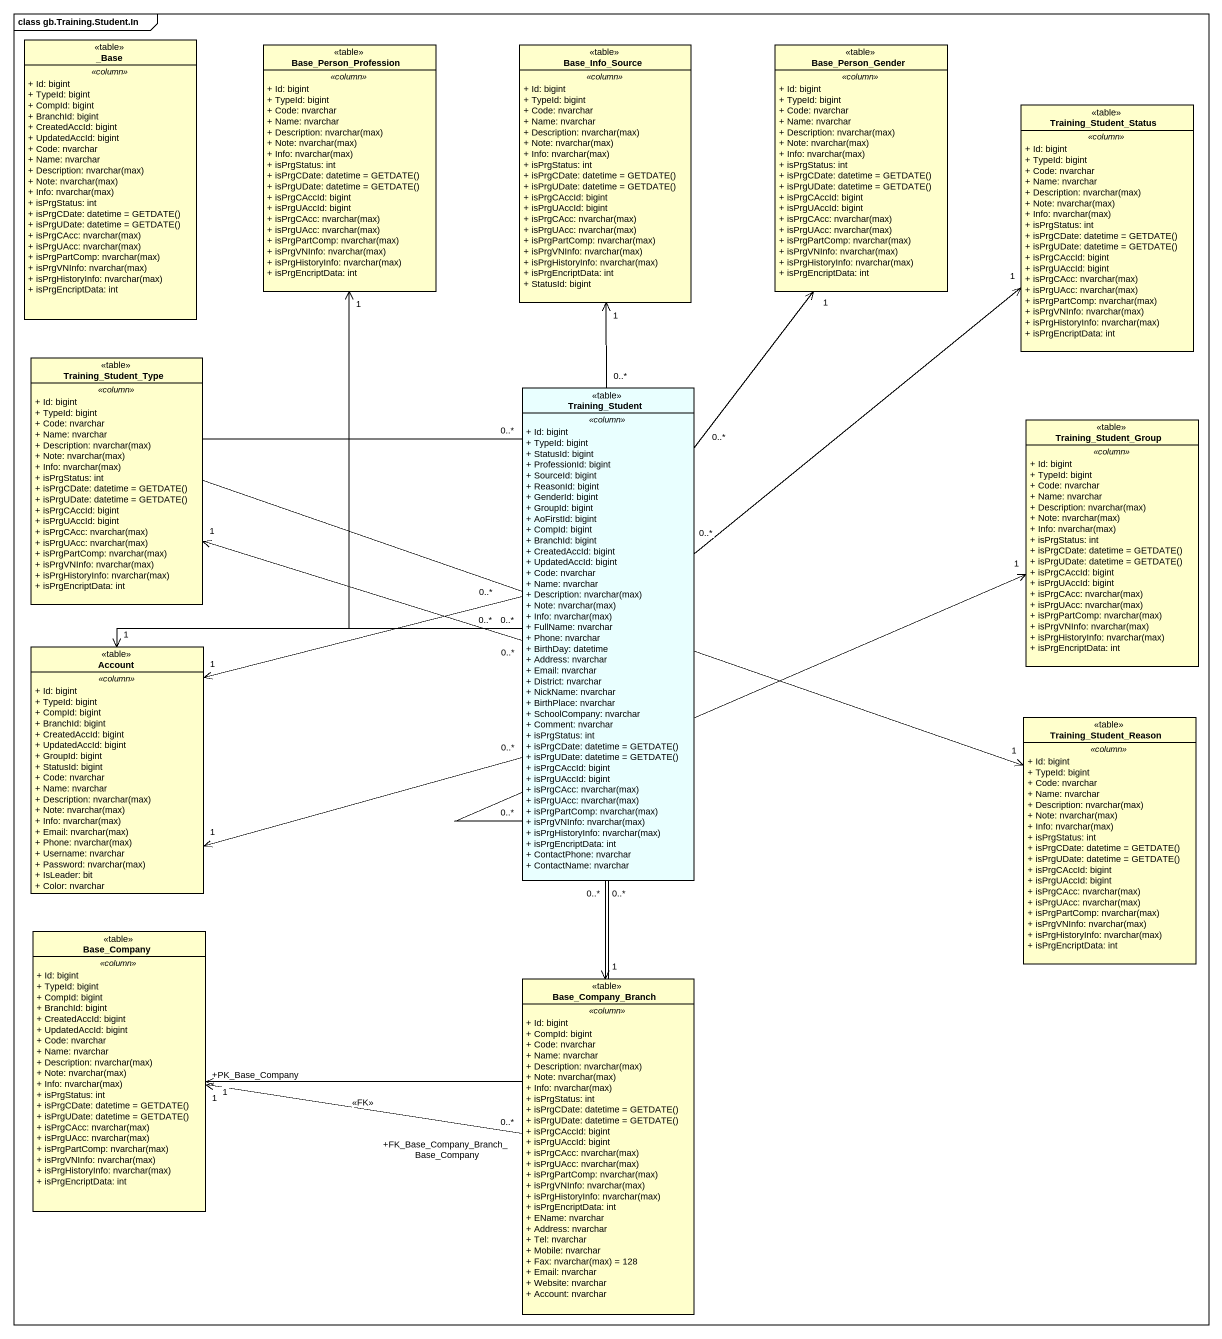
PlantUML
@startuml
mainframe class gb.Training.Student.In
hide circle
hide empty members
skinparam classAttributeIconSize 0
class "_Base" as Base <<table>> {
  .. <<column>> ..
  + Id: bigint
  + TypeId: bigint
  + CompId: bigint
  + BranchId: bigint
  + CreatedAccId: bigint
  + UpdatedAccId: bigint
  + Code: nvarchar
  + Name: nvarchar
  {field} + Description: nvarchar(max)
  {field} + Note: nvarchar(max)
  {field} + Info: nvarchar(max)
  + isPrgStatus: int
  {field} + isPrgCDate: datetime = GETDATE()
  {field} + isPrgUDate: datetime = GETDATE()
  {field} + isPrgCAcc: nvarchar(max)
  {field} + isPrgUAcc: nvarchar(max)
  {field} + isPrgPartComp: nvarchar(max)
  {field} + isPrgVNInfo: nvarchar(max)
  {field} + isPrgHistoryInfo: nvarchar(max)
  + isPrgEncriptData: int
}
class Base_Person_Profession <<table>> {
  .. <<column>> ..
  + Id: bigint
  + TypeId: bigint
  + Code: nvarchar
  + Name: nvarchar
  {field} + Description: nvarchar(max)
  {field} + Note: nvarchar(max)
  {field} + Info: nvarchar(max)
  + isPrgStatus: int
  {field} + isPrgCDate: datetime = GETDATE()
  {field} + isPrgUDate: datetime = GETDATE()
  + isPrgCAccId: bigint
  + isPrgUAccId: bigint
  {field} + isPrgCAcc: nvarchar(max)
  {field} + isPrgUAcc: nvarchar(max)
  {field} + isPrgPartComp: nvarchar(max)
  {field} + isPrgVNInfo: nvarchar(max)
  {field} + isPrgHistoryInfo: nvarchar(max)
  + isPrgEncriptData: int
}
class Base_Info_Source <<table>> {
  .. <<column>> ..
  + Id: bigint
  + TypeId: bigint
  + Code: nvarchar
  + Name: nvarchar
  {field} + Description: nvarchar(max)
  {field} + Note: nvarchar(max)
  {field} + Info: nvarchar(max)
  + isPrgStatus: int
  {field} + isPrgCDate: datetime = GETDATE()
  {field} + isPrgUDate: datetime = GETDATE()
  + isPrgCAccId: bigint
  + isPrgUAccId: bigint
  {field} + isPrgCAcc: nvarchar(max)
  {field} + isPrgUAcc: nvarchar(max)
  {field} + isPrgPartComp: nvarchar(max)
  {field} + isPrgVNInfo: nvarchar(max)
  {field} + isPrgHistoryInfo: nvarchar(max)
  + isPrgEncriptData: int
  + StatusId: bigint
}
class Base_Person_Gender <<table>> {
  .. <<column>> ..
  + Id: bigint
  + TypeId: bigint
  + Code: nvarchar
  + Name: nvarchar
  {field} + Description: nvarchar(max)
  {field} + Note: nvarchar(max)
  {field} + Info: nvarchar(max)
  + isPrgStatus: int
  {field} + isPrgCDate: datetime = GETDATE()
  {field} + isPrgUDate: datetime = GETDATE()
  + isPrgCAccId: bigint
  + isPrgUAccId: bigint
  {field} + isPrgCAcc: nvarchar(max)
  {field} + isPrgUAcc: nvarchar(max)
  {field} + isPrgPartComp: nvarchar(max)
  {field} + isPrgVNInfo: nvarchar(max)
  {field} + isPrgHistoryInfo: nvarchar(max)
  + isPrgEncriptData: int
}
class Training_Student_Status <<table>> {
  .. <<column>> ..
  + Id: bigint
  + TypeId: bigint
  + Code: nvarchar
  + Name: nvarchar
  {field} + Description: nvarchar(max)
  {field} + Note: nvarchar(max)
  {field} + Info: nvarchar(max)
  + isPrgStatus: int
  {field} + isPrgCDate: datetime = GETDATE()
  {field} + isPrgUDate: datetime = GETDATE()
  + isPrgCAccId: bigint
  + isPrgUAccId: bigint
  {field} + isPrgCAcc: nvarchar(max)
  {field} + isPrgUAcc: nvarchar(max)
  {field} + isPrgPartComp: nvarchar(max)
  {field} + isPrgVNInfo: nvarchar(max)
  {field} + isPrgHistoryInfo: nvarchar(max)
  + isPrgEncriptData: int
}
class Training_Student_Type <<table>> {
  .. <<column>> ..
  + Id: bigint
  + TypeId: bigint
  + Code: nvarchar
  + Name: nvarchar
  {field} + Description: nvarchar(max)
  {field} + Note: nvarchar(max)
  {field} + Info: nvarchar(max)
  + isPrgStatus: int
  {field} + isPrgCDate: datetime = GETDATE()
  {field} + isPrgUDate: datetime = GETDATE()
  + isPrgCAccId: bigint
  + isPrgUAccId: bigint
  {field} + isPrgCAcc: nvarchar(max)
  {field} + isPrgUAcc: nvarchar(max)
  {field} + isPrgPartComp: nvarchar(max)
  {field} + isPrgVNInfo: nvarchar(max)
  {field} + isPrgHistoryInfo: nvarchar(max)
  + isPrgEncriptData: int
}
class Training_Student <<table>> #E9FFFF {
  .. <<column>> ..
  + Id: bigint
  + TypeId: bigint
  + StatusId: bigint
  + ProfessionId: bigint
  + SourceId: bigint
  + ReasonId: bigint
  + GenderId: bigint
  + GroupId: bigint
  + AoFirstId: bigint
  + CompId: bigint
  + BranchId: bigint
  + CreatedAccId: bigint
  + UpdatedAccId: bigint
  + Code: nvarchar
  + Name: nvarchar
  {field} + Description: nvarchar(max)
  {field} + Note: nvarchar(max)
  {field} + Info: nvarchar(max)
  + FullName: nvarchar
  + Phone: nvarchar
  + BirthDay: datetime
  + Address: nvarchar
  + Email: nvarchar
  + District: nvarchar
  + NickName: nvarchar
  + BirthPlace: nvarchar
  + SchoolCompany: nvarchar
  + Comment: nvarchar
  + isPrgStatus: int
  {field} + isPrgCDate: datetime = GETDATE()
  {field} + isPrgUDate: datetime = GETDATE()
  + isPrgCAccId: bigint
  + isPrgUAccId: bigint
  {field} + isPrgCAcc: nvarchar(max)
  {field} + isPrgUAcc: nvarchar(max)
  {field} + isPrgPartComp: nvarchar(max)
  {field} + isPrgVNInfo: nvarchar(max)
  {field} + isPrgHistoryInfo: nvarchar(max)
  + isPrgEncriptData: int
  + ContactPhone: nvarchar
  + ContactName: nvarchar
}
class Training_Student_Group <<table>> {
  .. <<column>> ..
  + Id: bigint
  + TypeId: bigint
  + Code: nvarchar
  + Name: nvarchar
  {field} + Description: nvarchar(max)
  {field} + Note: nvarchar(max)
  {field} + Info: nvarchar(max)
  + isPrgStatus: int
  {field} + isPrgCDate: datetime = GETDATE()
  {field} + isPrgUDate: datetime = GETDATE()
  + isPrgCAccId: bigint
  + isPrgUAccId: bigint
  {field} + isPrgCAcc: nvarchar(max)
  {field} + isPrgUAcc: nvarchar(max)
  {field} + isPrgPartComp: nvarchar(max)
  {field} + isPrgVNInfo: nvarchar(max)
  {field} + isPrgHistoryInfo: nvarchar(max)
  + isPrgEncriptData: int
}
class Account <<table>> {
  .. <<column>> ..
  + Id: bigint
  + TypeId: bigint
  + CompId: bigint
  + BranchId: bigint
  + CreatedAccId: bigint
  + UpdatedAccId: bigint
  + GroupId: bigint
  + StatusId: bigint
  + Code: nvarchar
  + Name: nvarchar
  {field} + Description: nvarchar(max)
  {field} + Note: nvarchar(max)
  {field} + Info: nvarchar(max)
  {field} + Email: nvarchar(max)
  {field} + Phone: nvarchar(max)
  + Username: nvarchar
  {field} + Password: nvarchar(max)
  + IsLeader: bit
  + Color: nvarchar
}
class Training_Student_Reason <<table>> {
  .. <<column>> ..
  + Id: bigint
  + TypeId: bigint
  + Code: nvarchar
  + Name: nvarchar
  {field} + Description: nvarchar(max)
  {field} + Note: nvarchar(max)
  {field} + Info: nvarchar(max)
  + isPrgStatus: int
  {field} + isPrgCDate: datetime = GETDATE()
  {field} + isPrgUDate: datetime = GETDATE()
  + isPrgCAccId: bigint
  + isPrgUAccId: bigint
  {field} + isPrgCAcc: nvarchar(max)
  {field} + isPrgUAcc: nvarchar(max)
  {field} + isPrgPartComp: nvarchar(max)
  {field} + isPrgVNInfo: nvarchar(max)
  {field} + isPrgHistoryInfo: nvarchar(max)
  + isPrgEncriptData: int
}
class Base_Company <<table>> {
  .. <<column>> ..
  + Id: bigint
  + TypeId: bigint
  + CompId: bigint
  + BranchId: bigint
  + CreatedAccId: bigint
  + UpdatedAccId: bigint
  + Code: nvarchar
  + Name: nvarchar
  {field} + Description: nvarchar(max)
  {field} + Note: nvarchar(max)
  {field} + Info: nvarchar(max)
  + isPrgStatus: int
  {field} + isPrgCDate: datetime = GETDATE()
  {field} + isPrgUDate: datetime = GETDATE()
  {field} + isPrgCAcc: nvarchar(max)
  {field} + isPrgUAcc: nvarchar(max)
  {field} + isPrgPartComp: nvarchar(max)
  {field} + isPrgVNInfo: nvarchar(max)
  {field} + isPrgHistoryInfo: nvarchar(max)
  + isPrgEncriptData: int
}
class Base_Company_Branch <<table>> {
  .. <<column>> ..
  + Id: bigint
  + CompId: bigint
  + Code: nvarchar
  + Name: nvarchar
  {field} + Description: nvarchar(max)
  {field} + Note: nvarchar(max)
  {field} + Info: nvarchar(max)
  + isPrgStatus: int
  {field} + isPrgCDate: datetime = GETDATE()
  {field} + isPrgUDate: datetime = GETDATE()
  + isPrgCAccId: bigint
  + isPrgUAccId: bigint
  {field} + isPrgCAcc: nvarchar(max)
  {field} + isPrgUAcc: nvarchar(max)
  {field} + isPrgPartComp: nvarchar(max)
  {field} + isPrgVNInfo: nvarchar(max)
  {field} + isPrgHistoryInfo: nvarchar(max)
  + isPrgEncriptData: int
  + EName: nvarchar
  + Address: nvarchar
  + Tel: nvarchar
  + Mobile: nvarchar
  {field} + Fax: nvarchar(max) = 128
  + Email: nvarchar
  + Website: nvarchar
  + Account: nvarchar
}
Training_Student "0..*" -up-> "1" Base_Person_Profession
Training_Student "0..*" -up-> "1" Base_Info_Source
Training_Student "0..*" -up-> "1" Base_Person_Gender
Training_Student "0..*" -up-> "1" Training_Student_Status
Training_Student "0..*" -left-> "1" Training_Student_Type
Training_Student "0..*" -right-> "1" Training_Student_Group
Training_Student "0..*" -left-> "1" Account
Training_Student "0..*" -left-> "1" Account
Training_Student "0..*" -left-> "1" Account
Training_Student "0..*" -right-> "1" Training_Student_Reason
Training_Student "0..*" --> "1" Base_Company
Training_Student "0..*" --> "1" Base_Company_Branch
Base_Company_Branch "+FK_Base_Company_Branch_Base_Company\n0..*" -left-> "+PK_Base_Company\n1" Base_Company : <<FK>>
@enduml
